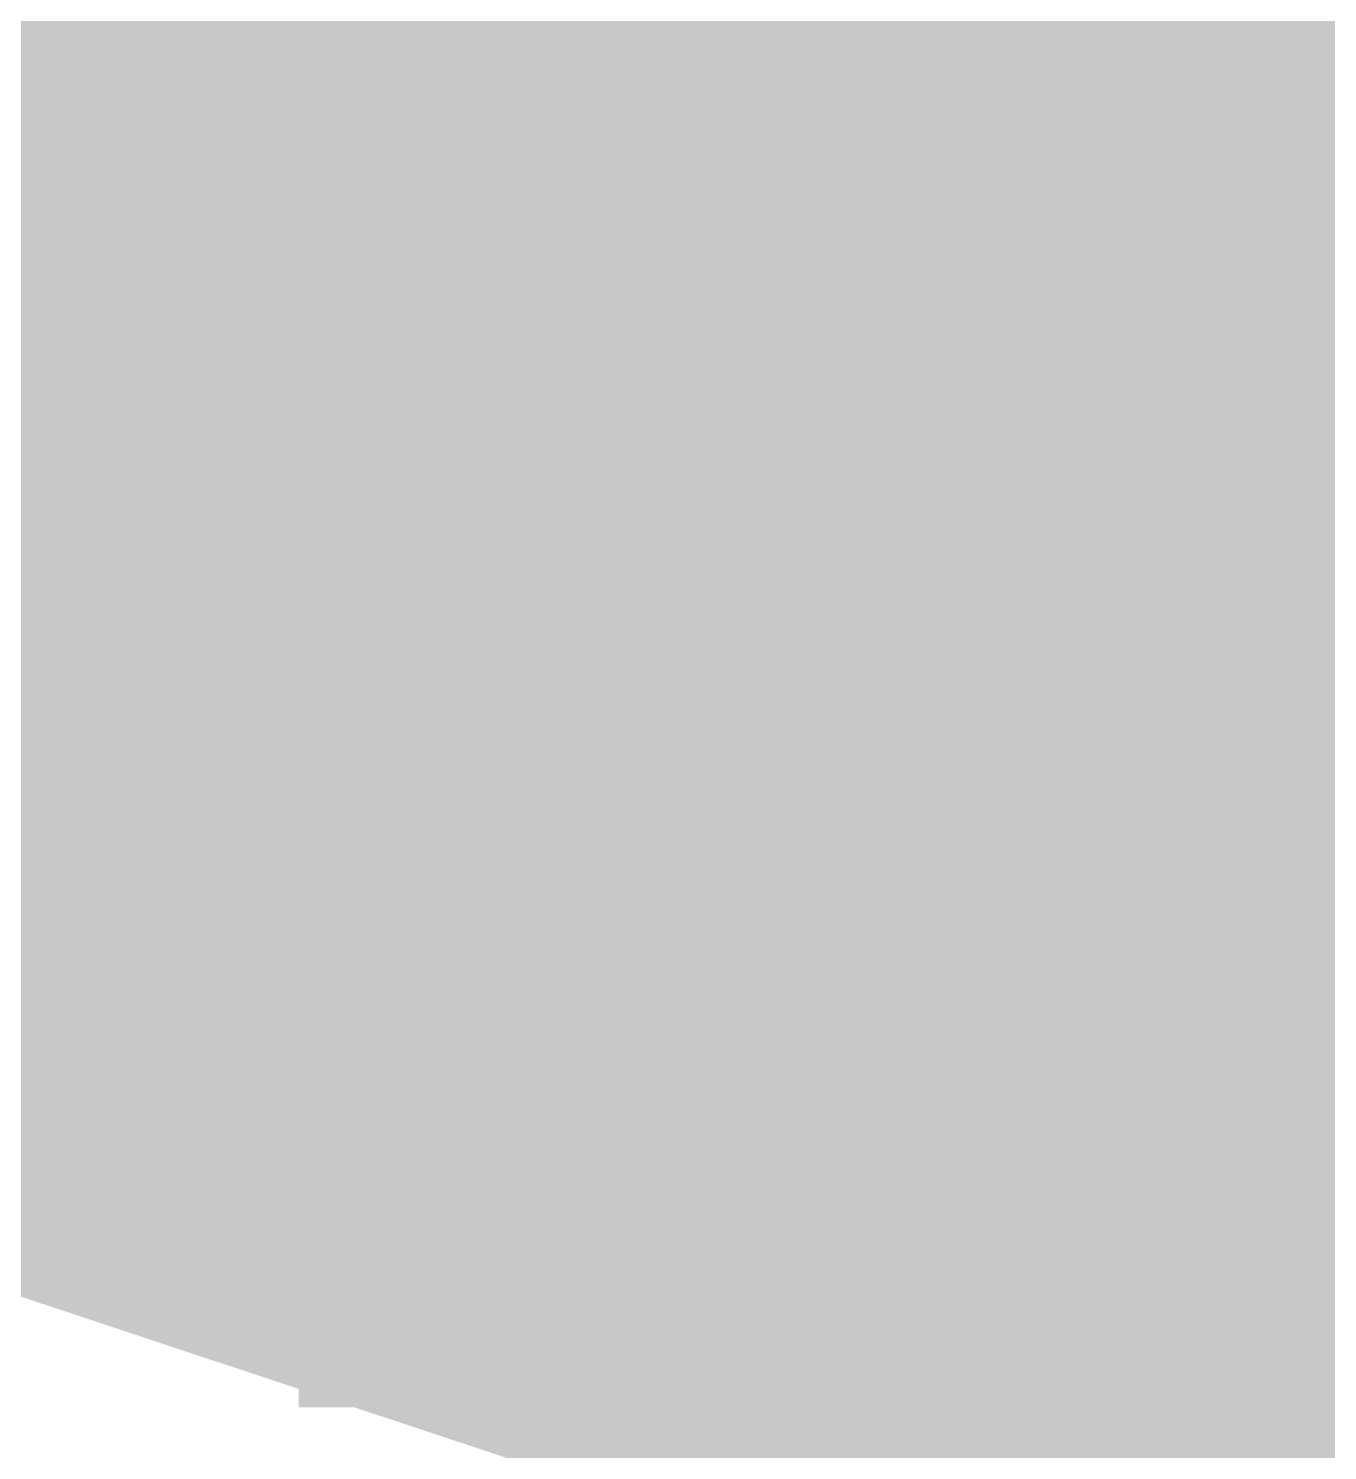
# Model space of a CAD drawing. Header units: millimetres. Extents: x 0 to 1189, y 0 to 841.
# Drawn here: x 1072.8268 to 1072.8745, y 60.1188 to 60.171 of the extents above; entities that cross this region are included whole.
import ezdxf

# ---------------------------------------------------------------- set-up
doc = ezdxf.new("R2010")
doc.units = ezdxf.units.MM

msp = doc.modelspace()

# ---------------------------------------------------------------- hatches: boundary and pattern name
at = {"true_color": 0xe9ba62}
msp.add_hatch(color=7, dxfattribs=at).paths.add_polyline_path([(1076.32117, 60.419073), (1076.312781, 60.402295), (1076.304504, 60.38574), (1076.296281, 60.369295), (1076.28153, 60.369592), (1076.266978, 60.369884), (1076.252526, 60.370166), (1076.217557, 60.370572), (1076.202284, 60.370746), (1076.193614, 60.370838), (1076.075056, 60.366083), (1075.959346, 60.350056), (1075.843027, 60.325639), (1075.816483, 60.318855), (1075.790292, 60.312164), (1075.764279, 60.305529), (1075.717595, 60.293639), (1075.670928, 60.281711), (1075.624278, 60.269739), (1075.624278, 60.252961), (1075.624278, 60.236406), (1075.624278, 60.219961), (1075.488809, 60.209609), (1075.353351, 60.199135), (1075.217915, 60.188352), (1074.696791, 60.156414), (1074.178035, 60.147779), (1073.656529, 60.165304), (1073.638167, 60.166418), (1073.620044, 60.167526), (1073.602047, 60.168639), (1073.479564, 60.176023), (1073.357152, 60.184336), (1073.234934, 60.195072), (1073.180078, 60.213015), (1073.14453, 60.222468), (1073.097821, 60.231534), (1073.053916, 60.238524), (1073.034745, 60.241576), (1073.023876, 60.243306), (1072.996361, 60.247682), (1072.969206, 60.252014), (1072.94224, 60.256323), (1072.913494, 60.260841), (1072.885119, 60.265304), (1072.85692, 60.269739), (1072.684541, 60.296834), (1072.51199, 60.322138), (1072.33893, 60.344406), (1072.330542, 60.327628), (1072.322264, 60.311073), (1072.314041, 60.294628), (1073.407354, 60.053045), (1074.55972, 60.033345), (1075.679283, 60.137404), (1075.696401, 60.139547), (1075.713287, 60.141657), (1075.730056, 60.14375), (1075.962315, 60.176519), (1076.191952, 60.217971), (1076.420726, 60.269739), (1076.429115, 60.311681), (1076.437392, 60.353071), (1076.445615, 60.394184), (1076.412061, 60.385795), (1076.378949, 60.377517), (1076.346059, 60.369295), (1076.33767, 60.386072), (1076.329393, 60.402627)])
at = {"true_color": 0xebbf68}
msp.add_hatch(color=7, dxfattribs=at).paths.add_polyline_path([(1072.33893, 60.344406), (1072.330542, 60.327628), (1072.322264, 60.311073), (1072.314041, 60.294628), (1072.896599, 60.101198), (1073.516058, 60.036671), (1074.703385, 60.045738), (1074.703385, 60.054126), (1074.703385, 60.062404), (1074.703385, 60.070627), (1074.745328, 60.079015), (1074.786717, 60.087293), (1074.82783, 60.095516), (1074.82783, 60.103904), (1074.82783, 60.112182), (1074.82783, 60.120405), (1074.431933, 60.131403), (1074.03624, 60.146217), (1073.640725, 60.166922), (1073.609455, 60.168851), (1073.595801, 60.169697), (1073.588059, 60.170183), (1073.553489, 60.172256), (1073.518918, 60.17434), (1073.484347, 60.17643), (1073.452029, 60.178523), (1073.420137, 60.180583), (1073.38845, 60.182627), (1073.337223, 60.186174), (1073.286045, 60.19028), (1073.234934, 60.195072), (1073.180078, 60.213015), (1073.14453, 60.222468), (1073.097821, 60.231534), (1073.053916, 60.238524), (1073.034745, 60.241576), (1073.023876, 60.243306), (1072.996361, 60.247682), (1072.969206, 60.252014), (1072.94224, 60.256323), (1072.913494, 60.260841), (1072.885119, 60.265304), (1072.85692, 60.269739), (1072.684541, 60.296834), (1072.51199, 60.322138)])
at = {"true_color": 0xe9c06d}
msp.add_hatch(color=7, dxfattribs=at).paths.add_polyline_path([(1072.33893, 60.344406), (1072.330542, 60.327628), (1072.322264, 60.311073), (1072.314041, 60.294628), (1072.425055, 60.258213), (1072.537097, 60.228259), (1072.651014, 60.202663), (1072.673756, 60.198003), (1072.696194, 60.193409), (1072.718488, 60.188849), (1072.759243, 60.179965), (1072.777039, 60.17608), (1072.787131, 60.173866), (1072.809215, 60.169348), (1072.831012, 60.164886), (1072.852664, 60.160451), (1072.896355, 60.151577), (1072.924483, 60.147647), (1072.961155, 60.145294), (1072.977932, 60.162071), (1072.994488, 60.178626), (1073.010933, 60.195072), (1072.966666, 60.235066), (1072.916154, 60.25567), (1072.816102, 60.274542), (1072.78216, 60.280009), (1072.767338, 60.28239), (1072.758932, 60.283726), (1072.619241, 60.306355), (1072.479318, 60.326539)])
at = {"true_color": 0xb6a36d}
msp.add_hatch(color=7, dxfattribs=at).paths.add_polyline_path([(1072.662487, 60.170183), (1072.662487, 60.161794), (1072.662487, 60.153516), (1072.662487, 60.145294), (1072.721207, 60.145294), (1072.779152, 60.145294), (1072.83671, 60.145294), (1072.83671, 60.153682), (1072.83671, 60.16196), (1072.83671, 60.170183), (1072.777991, 60.170183), (1072.720045, 60.170183)])
at = {"true_color": 0xffe57f}
msp.add_hatch(color=7, dxfattribs=at).paths.add_polyline_path([(1072.83671, 60.145294), (1072.83671, 60.136905), (1072.83671, 60.128627), (1072.83671, 60.120405), (1072.878653, 60.120405), (1072.920042, 60.120405), (1072.961155, 60.120405), (1072.961155, 60.128793), (1072.961155, 60.137071), (1072.961155, 60.145294), (1072.919213, 60.145294), (1072.877823, 60.145294)])

doc.saveas('drawing.dxf')
